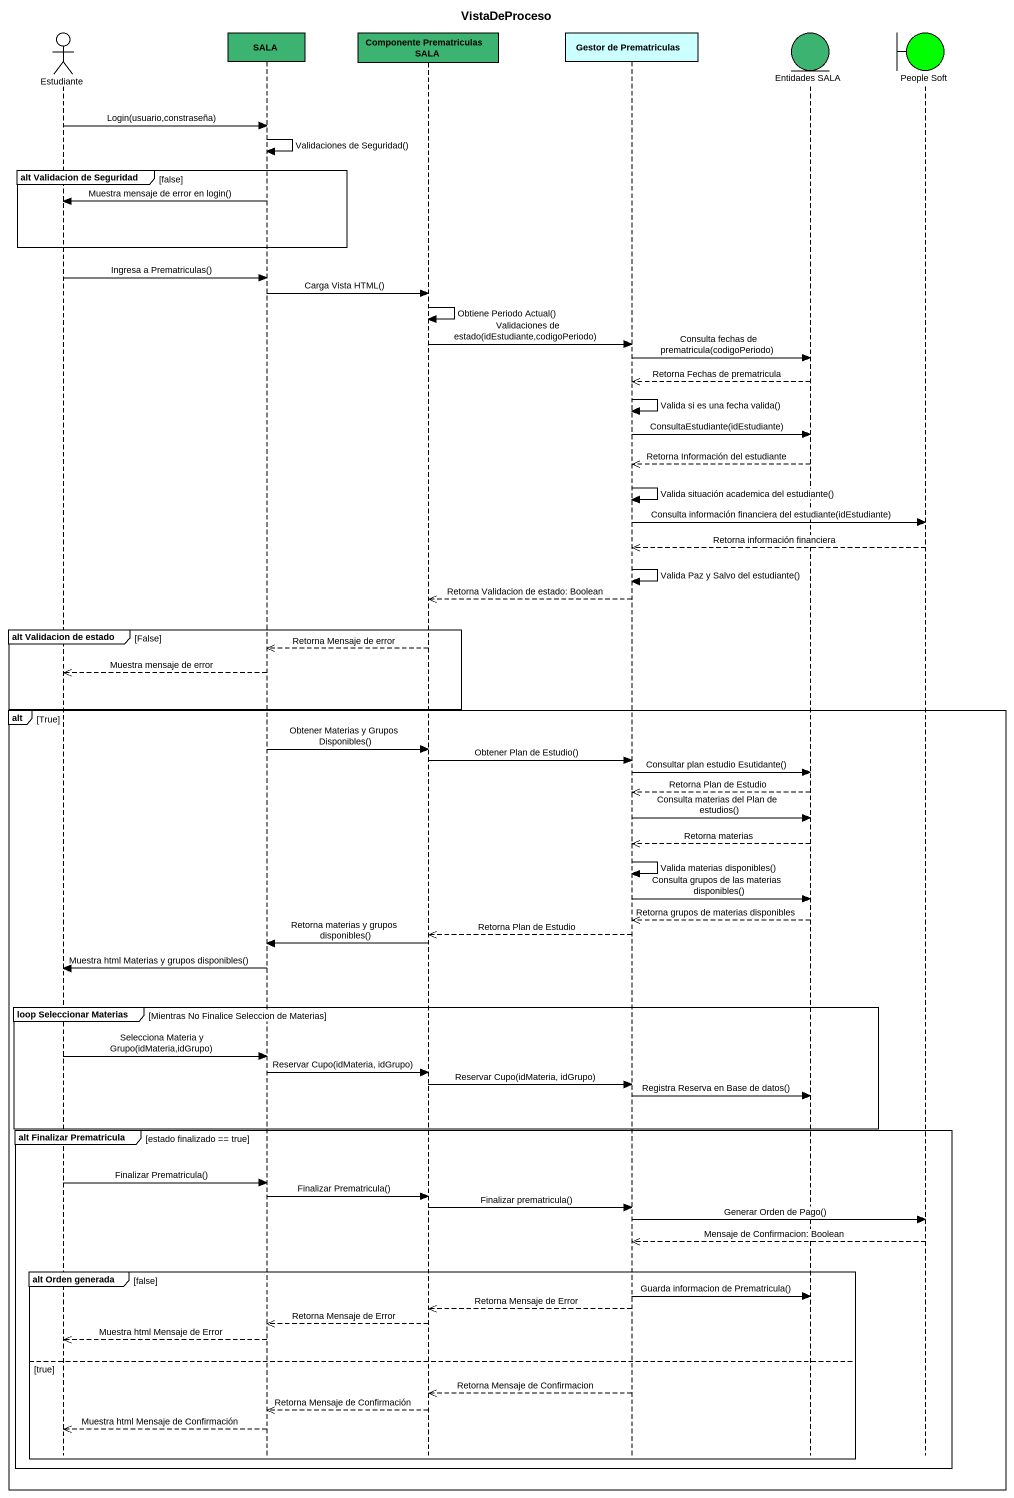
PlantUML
@startuml
title VistaDeProceso
hide footbox
actor Estudiante
participant SALA #3CB371
participant "Componente Prematriculas SALA" as Componente_Prematriculas #3CB371
participant "Gestor de Prematriculas" as Gestor_de_Prematriculas #CCFFFF
entity "Entidades SALA" as Entidades_SALA #3CB371
boundary "People Soft" as People_Soft #00FF00

Estudiante -> SALA : Login(usuario,constraseña)
SALA -> SALA : Validaciones de Seguridad()
group alt Validacion de Seguridad [false]
  SALA -> Estudiante : Muestra mensaje de error en login()
end
Estudiante -> SALA : Ingresa a Prematriculas()
SALA -> Componente_Prematriculas : Carga Vista HTML()
Componente_Prematriculas -> Componente_Prematriculas : Obtiene Periodo Actual()
Componente_Prematriculas -> Gestor_de_Prematriculas : Validaciones de estado(idEstudiante,codigoPeriodo)
Gestor_de_Prematriculas -> Entidades_SALA : Consulta fechas de prematricula(codigoPeriodo)
Entidades_SALA -->> Gestor_de_Prematriculas : Retorna Fechas de prematricula
Gestor_de_Prematriculas -> Gestor_de_Prematriculas : Valida si es una fecha valida()
Gestor_de_Prematriculas -> Entidades_SALA : ConsultaEstudiante(idEstudiante)
Entidades_SALA -->> Gestor_de_Prematriculas : Retorna Información del estudiante
Gestor_de_Prematriculas -> Gestor_de_Prematriculas : Valida situación academica del estudiante()
Gestor_de_Prematriculas -> People_Soft : Consulta información financiera del estudiante(idEstudiante)
People_Soft -->> Gestor_de_Prematriculas : Retorna información financiera
Gestor_de_Prematriculas -> Gestor_de_Prematriculas : Valida Paz y Salvo del estudiante()
Gestor_de_Prematriculas -->> Componente_Prematriculas : Retorna Validacion de estado: Boolean
group alt Validacion de estado [False]
  Componente_Prematriculas -->> SALA : Retorna Mensaje de error
  SALA -->> Estudiante : Muestra mensaje de error
end
alt True
  SALA -> Componente_Prematriculas : Obtener Materias y Grupos Disponibles()
  Componente_Prematriculas -> Gestor_de_Prematriculas : Obtener Plan de Estudio()
  Gestor_de_Prematriculas -> Entidades_SALA : Consultar plan estudio Esutidante()
  Entidades_SALA -->> Gestor_de_Prematriculas : Retorna Plan de Estudio
  Gestor_de_Prematriculas -> Entidades_SALA : Consulta materias del Plan de estudios()
  Entidades_SALA -->> Gestor_de_Prematriculas : Retorna materias
  Gestor_de_Prematriculas -> Gestor_de_Prematriculas : Valida materias disponibles()
  Gestor_de_Prematriculas -> Entidades_SALA : Consulta grupos de las materias disponibles()
  Entidades_SALA -->> Gestor_de_Prematriculas : Retorna grupos de materias disponibles
  Gestor_de_Prematriculas -->> Componente_Prematriculas : Retorna Plan de Estudio
  Componente_Prematriculas -> SALA : Retorna materias y grupos disponibles()
  SALA -> Estudiante : Muestra html Materias y grupos disponibles()
  group loop Seleccionar Materias [Mientras No Finalice Seleccion de Materias]
    Estudiante -> SALA : Selecciona Materia y Grupo(idMateria,idGrupo)
    SALA -> Componente_Prematriculas : Reservar Cupo(idMateria, idGrupo)
    Componente_Prematriculas -> Gestor_de_Prematriculas : Reservar Cupo(idMateria, idGrupo)
    Gestor_de_Prematriculas -> Entidades_SALA : Registra Reserva en Base de datos()
  end
  group alt Finalizar Prematricula [estado finalizado == true]
    Estudiante -> SALA : Finalizar Prematricula()
    SALA -> Componente_Prematriculas : Finalizar Prematricula()
    Componente_Prematriculas -> Gestor_de_Prematriculas : Finalizar prematricula()
    Gestor_de_Prematriculas -> People_Soft : Generar Orden de Pago()
    People_Soft -->> Gestor_de_Prematriculas : Mensaje de Confirmacion: Boolean
    group alt Orden generada [false]
      Gestor_de_Prematriculas -> Entidades_SALA : Guarda informacion de Prematricula()
      Gestor_de_Prematriculas -->> Componente_Prematriculas : Retorna Mensaje de Error
      Componente_Prematriculas -->> SALA : Retorna Mensaje de Error
      SALA -->> Estudiante : Muestra html Mensaje de Error
    else true
      Gestor_de_Prematriculas -->> Componente_Prematriculas : Retorna Mensaje de Confirmacion
      Componente_Prematriculas -->> SALA : Retorna Mensaje de Confirmación
      SALA -->> Estudiante : Muestra html Mensaje de Confirmación
    end
  end
end
@enduml
